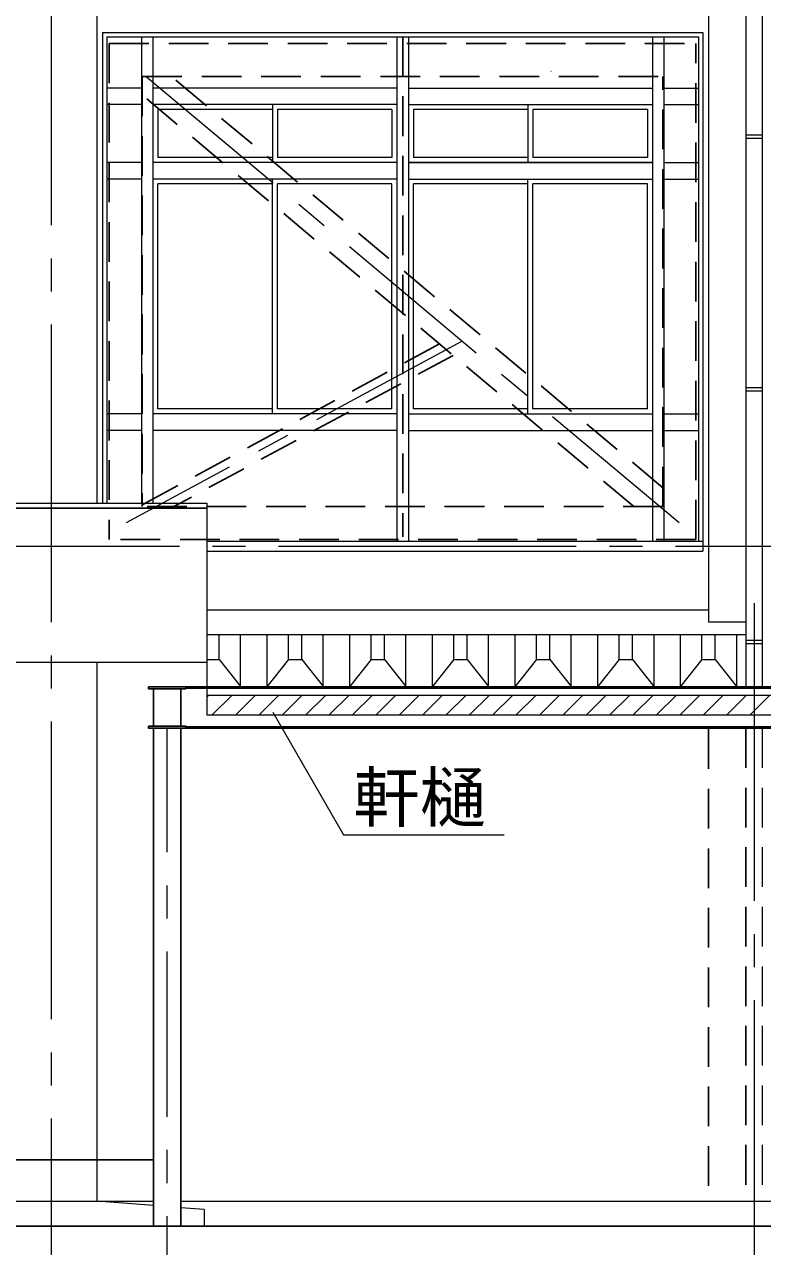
# Model space of a CAD drawing. Units: millimetres at full size, sheet at 1:200; details may follow other scales. Extents: x -55340 to 55340, y -38040 to 38040.
# Drawn here: x 16267 to 20731, y -14095 to -6706 of the extents above; entities that cross this region are included whole.
import ezdxf
from ezdxf.enums import TextEntityAlignment as Align

# ---------------------------------------------------------------- set-up
doc = ezdxf.new("R2010")
doc.units = ezdxf.units.MM
doc.header["$LTSCALE"] = 200
for name, pattern in [('CHAIN1', [8, 5, -1, 1, -1]), ('CHAIN2', [12, 9, -1, 1, -1]), ('DASHED1', [1.8, 1.2, -0.6])]:
    doc.linetypes.add(name, pattern=pattern)
for name, color, linetype, lineweight in [('0-1_通り芯', 3, 'Continuous', 18), ('0-2_躯体', 3, 'Continuous', 18), ('0-3_外壁', 2, 'Continuous', 25), ('0-4_仕上', 7, 'Continuous', 18), ('0-5_建具(ｻｯｼ)', 4, 'Continuous', 9), ('0-A_寸法', 6, 'Continuous', 9), ('1-0_補助線', 2, 'DASHED1', 25), ('1-1_通り芯', 4, 'Continuous', 9), ('1-3_外壁', 2, 'Continuous', 25), ('1-4_仕上', 7, 'Continuous', 18), ('1-5_建具(ｻｯｼ)', 4, 'Continuous', 9)]:
    doc.layers.add(name, color=color, linetype=linetype, lineweight=lineweight)
doc.styles.add('ＭＳ ゴシック', font='')
doc.styles.get('ＭＳ ゴシック').set_extended_font_data('MS Gothic')

msp = doc.modelspace()

# ---------------------------------------------------------------- linework, layer by layer
at = {"layer": '0-1_通り芯', "color": 4, "linetype": 'CHAIN2', "lineweight": 9}
for p, q in [((16429.8, -1320.6), (16429.8, -19058.1)), ((20679.8, -10205.2), (20679.8, -19058.1))]:
    msp.add_line(p, q, dxfattribs=at)
at = {"layer": '0-1_通り芯', "color": 4, "linetype": 'CHAIN1', "lineweight": 9}
for p, q in [((20227, -9719.8), (16880.3, -6920.2)), ((18913.8, -8620.9), (16882.8, -9719.3))]:
    msp.add_line(p, q, dxfattribs=at)
at = {"layer": '0-2_躯体'}
for p, q in [((20629.8, -2425.6), (20629.8, -10716.4)), ((20729.8, -2425.6), (20729.8, -10710.3)), ((16704.8, -2670.6), (16704.8, -9600.6)), ((20404.8, -2670.6), (20404.8, -10319.6)), ((20629.8, -7374.4), (20729.8, -7374.4)), ((20629.8, -7374.4), (20729.8, -7374.4)), ((20629.8, -7394.4), (20729.8, -7394.4)), ((20629.8, -8901.1), (20729.8, -8901.1)), ((20629.8, -8901.1), (20729.8, -8901.1)), ((20629.8, -8921.1), (20729.8, -8921.1)), ((6989.8, -9600.6), (17369.8, -9600.6)), ((20629.8, -10427.8), (20729.8, -10427.8)), ((20629.8, -10427.8), (20729.8, -10427.8)), ((20629.8, -10447.8), (20729.8, -10447.8)), ((6989.8, -10560.6), (16925.2, -10560.6)), ((16704.8, -10560.6), (16704.8, -13820.6)), ((-38055.2, -13820.6), (17047.7, -13820.6)), ((17047.2, -13847), (16704.8, -13820.6)), ((17210.9, -13820.6), (24596.3, -13820.6)), ((17354.8, -13870.6), (17212.8, -13859.7)), ((17354.8, -13870.6), (17354.8, -13970.6))]:
    msp.add_line(p, q, dxfattribs=at)
at = {"layer": '0-2_躯体', "color": 6, "lineweight": 25}
for p, q in [((6989.8, -9630.6), (17369.8, -9630.6)), ((16154.8, -13570.6), (17046.7, -13570.6))]:
    msp.add_line(p, q, dxfattribs=at)
at = {"layer": '0-2_躯体', "linetype": 'DASHED1'}
msp.add_line((20729.8, -10960.6), (20729.8, -13820.6), dxfattribs=at)
at = {"layer": '0-2_躯体'}
for points in [[(17369.8, -9600.6), (17369.8, -10533.6), (17369.8, -10560.6)], [(16925.2, -10560.6), (17325.1, -10560.6), (17369.8, -10560.6)]]:
    msp.add_lwpolyline(points, dxfattribs=at)
at = {"layer": '0-3_外壁', "linetype": 'DASHED1'}
for p, q in [((18554.8, -6780.6), (18554.8, -9804.2)), ((20128.7, -9507.3), (17156.1, -7020.6)), ((19952.6, -9620.6), (16979.8, -7133.9)), ((18777.5, -8637.7), (16979.8, -9610)), ((18860.1, -8706.8), (17170.4, -9620.6))]:
    msp.add_line(p, q, dxfattribs=at)
at = {"layer": '0-4_仕上'}
for p, q in [((16739.8, -6755.6), (20369.8, -6755.6)), ((16739.8, -6755.6), (16739.8, -9600.6)), ((16764.8, -6780.6), (20344.8, -6780.6)), ((16764.8, -6780.6), (16764.8, -9600.6)), ((16974.8, -6780.6), (16974.8, -9600.6)), ((17044.8, -6780.6), (17044.8, -9600.6)), ((20064.8, -6780.6), (20064.8, -9830.6)), ((20134.8, -6780.6), (20134.8, -9830.6)), ((20344.8, -6780.6), (20344.8, -9830.6)), ((20369.8, -6755.6), (20369.8, -9890.6)), ((16974.8, -7090.6), (16764.8, -7090.6)), ((18519.8, -7090.6), (17044.8, -7090.6)), ((18589.8, -7090.6), (20064.8, -7090.6)), ((20134.8, -7090.6), (20344.8, -7090.6)), ((16974.8, -7190.6), (16764.8, -7190.6)), ((18519.8, -7190.6), (17044.8, -7190.6)), ((18589.8, -7190.6), (20064.8, -7190.6)), ((20134.8, -7190.6), (20344.8, -7190.6)), ((16974.8, -7540.6), (16764.8, -7540.6)), ((18519.8, -7540.6), (17044.8, -7540.6)), ((18589.8, -7540.6), (20064.8, -7540.6)), ((20064.8, -7540.6), (18589.8, -7540.6)), ((20134.8, -7540.6), (20344.8, -7540.6)), ((16974.8, -7640.6), (16764.8, -7640.6)), ((18519.8, -7640.6), (17044.8, -7640.6)), ((18589.8, -7640.6), (20064.8, -7640.6)), ((20134.8, -7640.6), (20344.8, -7640.6)), ((16974.8, -9060.6), (16764.8, -9060.6)), ((18519.8, -9060.6), (17044.8, -9060.6)), ((18589.8, -9060.6), (20064.8, -9060.6)), ((20134.8, -9060.6), (20344.8, -9060.6)), ((16974.8, -9160.6), (16764.8, -9160.6)), ((18519.8, -9160.6), (17044.8, -9160.6)), ((18589.8, -9160.6), (20064.8, -9160.6)), ((20134.8, -9160.6), (20344.8, -9160.6)), ((17369.8, -9830.6), (20369.8, -9830.6)), ((17369.8, -9890.6), (20369.8, -9890.6))]:
    msp.add_line(p, q, dxfattribs=at)
at = {"layer": '0-5_建具(ｻｯｼ)', "color": 7, "lineweight": 18}
for p, q in [((18519.8, -6780.6), (18519.8, -9830.6)), ((18589.8, -6780.6), (18589.8, -9830.6))]:
    msp.add_line(p, q, dxfattribs=at)
at = {"layer": '0-5_建具(ｻｯｼ)'}
for p, q in [((19452.3, -6990.6), (19451.8, -6990.6)), ((17074.8, -7220.6), (17074.8, -7510.6)), ((17767.3, -7220.6), (17074.8, -7220.6)), ((18489.8, -7220.6), (17797.3, -7220.6)), ((17797.3, -7220.6), (17797.3, -7510.6)), ((18489.8, -7220.6), (18489.8, -7510.6)), ((18619.8, -7220.6), (18619.8, -7510.6)), ((19312.3, -7220.6), (18619.8, -7220.6)), ((19312.3, -7190.6), (19312.3, -7540.6)), ((20034.8, -7220.6), (19342.3, -7220.6)), ((19342.3, -7220.6), (19342.3, -7510.6)), ((20034.8, -7220.6), (20034.8, -7510.6)), ((17767.3, -7510.6), (17074.8, -7510.6)), ((18489.8, -7510.6), (17797.3, -7510.6)), ((19312.3, -7510.6), (18619.8, -7510.6)), ((20034.8, -7510.6), (19342.3, -7510.6)), ((17767.3, -7670.6), (17074.8, -7670.6)), ((17074.8, -9030.6), (17074.8, -7670.6)), ((18489.8, -7670.6), (17797.3, -7670.6)), ((17797.3, -9030.6), (17797.3, -7670.6)), ((18489.8, -9030.6), (18489.8, -7670.6)), ((19312.3, -7670.6), (18619.8, -7670.6)), ((18619.8, -9030.6), (18619.8, -7670.6)), ((20034.8, -7670.6), (19342.3, -7670.6)), ((19342.3, -9030.6), (19342.3, -7670.6)), ((20034.8, -9030.6), (20034.8, -7670.6)), ((17767.3, -9030.6), (17074.8, -9030.6)), ((18489.8, -9030.6), (17797.3, -9030.6)), ((19312.3, -9030.6), (18619.8, -9030.6)), ((20034.8, -9030.6), (19342.3, -9030.6))]:
    msp.add_line(p, q, dxfattribs=at)
at = {"layer": '0-5_建具(ｻｯｼ)', "color": 2, "lineweight": 25}
msp.add_line((-50905.4, -13970.6), (50915.1, -13970.6), dxfattribs=at)
at = {"layer": '0-5_建具(ｻｯｼ)'}
for points in [[(17767.3, -7190.6), (17767.3, -7387.8), (17767.3, -7540.6)], [(17767.3, -9060.6), (17767.3, -7793.4), (17767.3, -7640.6)], [(19312.3, -9060.6), (19312.3, -7793.4), (19312.3, -7640.6)]]:
    msp.add_lwpolyline(points, dxfattribs=at)
at = {"layer": '0-A_寸法', "color": 4, "linetype": 'CHAIN2'}
msp.add_line((-8595.2, -9860.6), (28223.8, -9860.6), dxfattribs=at)
at = {"layer": '1-0_補助線'}
for p, q in [((16779.8, -6820.6), (20328.7, -6820.6)), ((16779.8, -6820.6), (16779.8, -9820.6)), ((20328.7, -9820.6), (20328.7, -6820.6)), ((16979.8, -7020.6), (20128.7, -7020.6)), ((20128.7, -9620.6), (20128.7, -7020.6)), ((20128.7, -9620.6), (16979.8, -9620.6)), ((20328.7, -9820.6), (16779.8, -9820.6))]:
    msp.add_line(p, q, dxfattribs=at)
msp.add_lwpolyline([(16979.8, -7020.6), (16979.8, -9564.1), (16979.8, -9620.6)], dxfattribs=at)
at = {"layer": '1-1_通り芯', "linetype": 'CHAIN1'}
msp.add_line((17129.8, -16510.8), (17129.8, -10960.6), dxfattribs=at)
at = {"layer": '1-3_外壁'}
for p, q in [((17017.2, -10710.6), (24792.4, -10710.6)), ((17017.2, -10723.6), (17017.2, -10710.6)), ((17047.2, -10947.6), (17047.2, -10723.6)), ((17212.4, -10947.6), (17212.4, -10723.6)), ((17242.4, -10719.6), (24567.2, -10719.6)), ((17017.2, -10947.6), (17017.2, -10960.6)), ((17017.2, -10960.6), (24792.4, -10960.6)), ((17047.2, -13970.6), (17047.2, -10960.6)), ((17212.4, -13970.6), (17212.4, -10960.6)), ((17242.4, -10951.6), (24567.2, -10951.6))]:
    msp.add_line(p, q, dxfattribs=at)
at = {"layer": '1-3_外壁', "linetype": 'DASHED1'}
for p, q in [((20404.8, -10967.3), (20404.8, -13820.6)), ((20629.8, -10960.6), (20629.8, -13820.6))]:
    msp.add_line(p, q, dxfattribs=at)
at = {"layer": '1-3_外壁'}
for points in [[(17017.2, -10723.6), (17242.4, -10723.6), (17242.4, -10710.6)], [(17017.2, -10947.6), (17242.4, -10947.6), (17242.4, -10960.6)]]:
    msp.add_lwpolyline(points, dxfattribs=at)
at = {"layer": '1-4_仕上'}
for p, q in [((17369.8, -10244.6), (20404.8, -10244.6)), ((20631.3, -10319.6), (20404.8, -10319.6)), ((17369.8, -10394.6), (20628.5, -10394.6)), ((17369.8, -10544.6), (17445.6, -10544.6)), ((17369.8, -10544.6), (17404.8, -10544.6)), ((17369.8, -10560.6), (17369.8, -10880.6)), ((17404.8, -10544.6), (17445.6, -10544.6)), ((17445.6, -10544.6), (17575.9, -10710.9)), ((17863.9, -10544.6), (17733.7, -10710.9)), ((17863.9, -10544.6), (17904.8, -10544.6)), ((17863.9, -10544.6), (17904.8, -10544.6)), ((17904.8, -10544.6), (17945.6, -10544.6)), ((17945.6, -10544.6), (18075.9, -10710.9)), ((18363.9, -10544.6), (18233.7, -10710.9)), ((18363.9, -10544.6), (18404.8, -10544.6)), ((18404.8, -10544.6), (18445.6, -10544.6)), ((18445.6, -10544.6), (18575.9, -10710.9)), ((18863.9, -10544.6), (18733.7, -10710.9)), ((18863.9, -10544.6), (18904.8, -10544.6)), ((18904.8, -10544.6), (18945.6, -10544.6)), ((18945.6, -10544.6), (19075.9, -10710.9)), ((19363.9, -10544.6), (19233.7, -10710.9)), ((19363.9, -10544.6), (19404.8, -10544.6)), ((19404.8, -10544.6), (19445.6, -10544.6)), ((19445.6, -10544.6), (19575.9, -10710.9)), ((19863.9, -10544.6), (19733.7, -10710.9)), ((19863.9, -10544.6), (19904.8, -10544.6)), ((19904.8, -10544.6), (19945.6, -10544.6)), ((19945.6, -10544.6), (20075.9, -10710.9)), ((20363.9, -10544.6), (20233.7, -10710.9)), ((20363.9, -10544.6), (20404.8, -10544.6)), ((20404.8, -10544.6), (20445.6, -10544.6)), ((20445.6, -10544.6), (20575.9, -10710.9)), ((17369.8, -10760.6), (24906.5, -10760.6)), ((17369.8, -10880.6), (24904.8, -10880.6))]:
    msp.add_line(p, q, dxfattribs=at)
at = {"layer": '1-5_建具(ｻｯｼ)'}
for p, q in [((17444.8, -10544.6), (17444.8, -10394.6)), ((17574.8, -10710.6), (17574.8, -10394.6)), ((17734.8, -10710.6), (17734.8, -10394.6)), ((17864.8, -10544.6), (17864.8, -10394.6)), ((17944.8, -10544.6), (17944.8, -10394.6)), ((18074.8, -10710.6), (18074.8, -10394.6)), ((18234.8, -10710.6), (18234.8, -10394.6)), ((18364.8, -10544.6), (18364.8, -10394.6)), ((18444.8, -10544.6), (18444.8, -10394.6)), ((18574.8, -10710.6), (18574.8, -10394.6)), ((18734.8, -10710.6), (18734.8, -10394.6)), ((18864.8, -10544.6), (18864.8, -10394.6)), ((18944.8, -10544.6), (18944.8, -10394.6)), ((19074.8, -10710.6), (19074.8, -10394.6)), ((19234.8, -10710.6), (19234.8, -10394.6)), ((19364.8, -10544.6), (19364.8, -10394.6)), ((19444.8, -10544.6), (19444.8, -10394.6)), ((19574.8, -10710.6), (19574.8, -10394.6)), ((19734.8, -10710.6), (19734.8, -10394.6)), ((19864.8, -10544.6), (19864.8, -10394.6)), ((19944.8, -10544.6), (19944.8, -10394.6)), ((20074.8, -10710.6), (20074.8, -10394.6)), ((20234.8, -10710.6), (20234.8, -10394.6)), ((20364.8, -10544.6), (20364.8, -10394.6)), ((20444.8, -10544.6), (20444.8, -10394.6)), ((20574.8, -10710.6), (20574.8, -10394.6))]:
    msp.add_line(p, q, dxfattribs=at)
at = {"layer": '1-5_建具(ｻｯｼ)', "linetype": 'CHAIN1'}
for p, q in [((17369.8, -10773.1), (17382.2, -10760.6)), ((17403.6, -10880.6), (17523.6, -10760.6)), ((17545.1, -10880.6), (17665.1, -10760.6)), ((17686.5, -10880.6), (17806.5, -10760.6)), ((17827.9, -10880.6), (17947.9, -10760.6)), ((17969.3, -10880.6), (18089.3, -10760.6)), ((18110.8, -10880.6), (18230.8, -10760.6)), ((18252.2, -10880.6), (18372.2, -10760.6)), ((18393.6, -10880.6), (18513.6, -10760.6)), ((18535, -10880.6), (18655, -10760.6)), ((18676.4, -10880.6), (18796.4, -10760.6)), ((18817.9, -10880.6), (18937.9, -10760.6)), ((18959.3, -10880.6), (19079.3, -10760.6)), ((19100.7, -10880.6), (19220.7, -10760.6)), ((19242.1, -10880.6), (19362.1, -10760.6)), ((19383.5, -10880.6), (19503.5, -10760.6)), ((19525, -10880.6), (19645, -10760.6)), ((19666.4, -10880.6), (19786.4, -10760.6)), ((19807.8, -10880.6), (19927.8, -10760.6)), ((19949.2, -10880.6), (20069.2, -10760.6)), ((20090.7, -10880.6), (20210.7, -10760.6)), ((20232.1, -10880.6), (20352.1, -10760.6)), ((20373.5, -10880.6), (20493.5, -10760.6)), ((20514.9, -10880.6), (20634.9, -10760.6)), ((20656.3, -10880.6), (20776.3, -10760.6))]:
    msp.add_line(p, q, dxfattribs=at)
at = {"layer": '1-5_建具(ｻｯｼ)'}
msp.add_lwpolyline([(17770.2, -10864), (18197.8, -11604.7), (19167.7, -11604.7)], dxfattribs=at)

# ---------------------------------------------------------------- texts
at = {"layer": '1-5_建具(ｻｯｼ)', "color": 7, "style": 'ＭＳ ゴシック'}
msp.add_text('軒樋', height=293.3, dxfattribs=at).set_placement((18257, -11613.4), align=Align.BOTTOM_LEFT)

doc.saveas('drawing.dxf')
